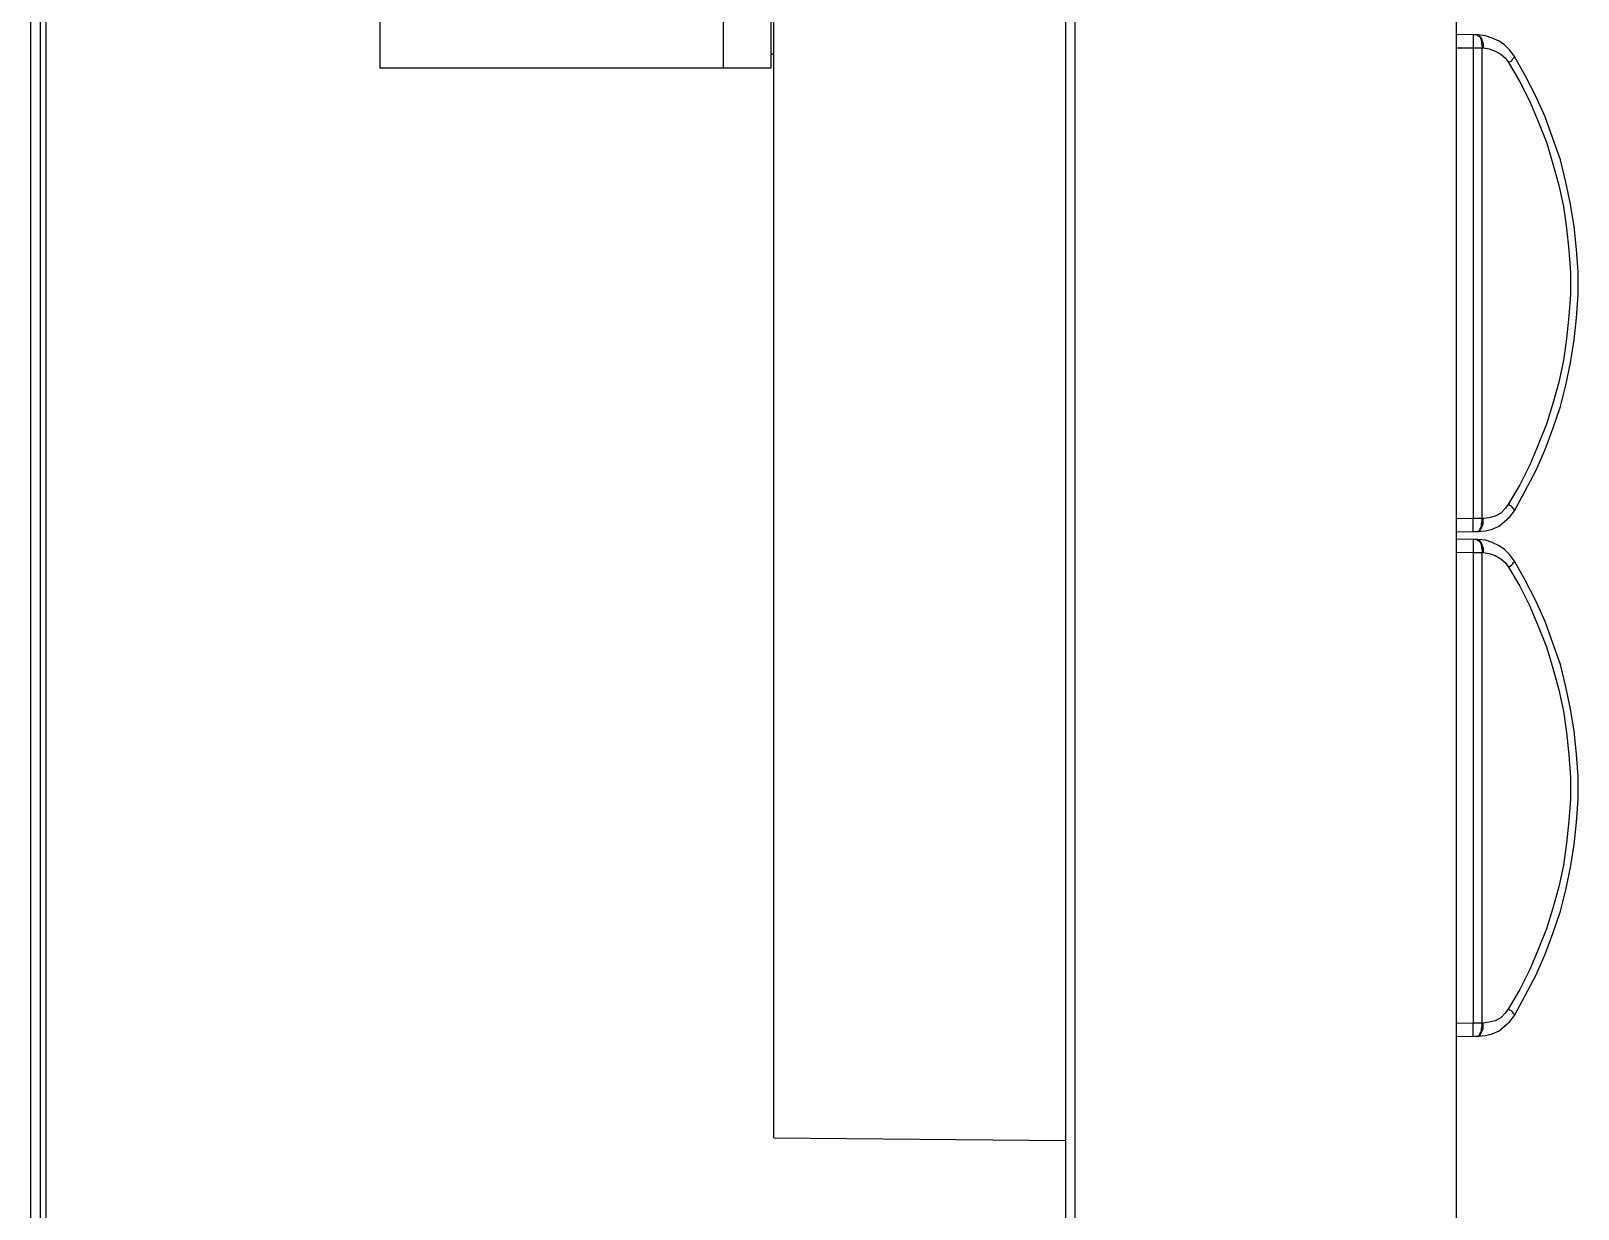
# Model space of a CAD drawing. Header units: centimetres. Extents: x -8.4 to 3.7, y -7.8 to 8.
# Drawn here: x 0.127 to 3.689, y -2 to 0.712 of the extents above; entities that cross this region are included whole.
import ezdxf

# ---------------------------------------------------------------- set-up
doc = ezdxf.new("R2010")
doc.units = ezdxf.units.CM
doc.header["$MEASUREMENT"] = 0
doc.layers.add('Layer 1', color=7, linetype='Continuous')

msp = doc.modelspace()

# ---------------------------------------------------------------- linework, layer by layer
at = {"layer": 'Layer 1', "lineweight": 25}
for points in [[(0.127, -3.937), (0.127, -3.937), (0.127, 7.70113), (0.127, 7.70113)], [(0.14816, 7.70113), (0.14816, 7.70113), (0.14816, -3.937), (0.14816, -3.937)], [(0.16227, -3.937), (0.16227, -3.937), (0.16227, 7.70113), (0.16227, 7.70113)], [(2.50929, -3.937), (2.50929, -3.937), (2.50929, 7.70466), (2.50929, 7.70466)], [(2.53045, 7.70466), (2.53045, 7.70466), (2.53045, -3.937), (2.53045, -3.937)], [(3.40887, -3.937), (3.40887, -3.937), (3.40887, 7.70466), (3.40887, 7.70466)], [(1.83724, -1.83621), (1.83724, -1.83621), (1.83724, 5.59682), (1.83724, 5.59682)], [(0.93061, 2.38301), (0.93061, 2.38301), (0.93061, 0.62618), (0.93061, 0.62618)], [(1.72083, 2.38301), (1.72083, 2.38301), (1.72083, 0.62618), (1.72083, 0.62618)], [(1.83019, 0.95074), (1.83019, 0.95074), (1.83019, 0.62618), (1.83019, 0.62618)], [(3.44723, 0.7023), (3.44723, 0.7023), (3.40891, 0.70301), (3.40891, 0.70301)], [(3.45782, 0.7023), (3.45782, 0.7023), (3.45605, 0.7023), (3.45605, 0.7023)], [(1.83724, 0.65793), (1.83724, 0.65793), (1.83019, 0.65793), (1.83019, 0.65793)], [(3.40891, 0.67302), (3.40891, 0.67302), (3.44723, 0.67231), (3.44723, 0.67231)], [(3.44723, 0.67231), (3.44723, 0.67231), (3.44723, -0.41072), (3.44723, -0.41072)], [(3.4684, -0.41072), (3.4684, -0.41072), (3.4684, 0.67231), (3.4684, 0.67231)], [(3.4684, 0.67231), (3.4684, 0.67231), (3.47016, 0.67231), (3.47016, 0.67231)], [(1.72083, 0.62618), (1.72083, 0.62618), (0.93061, 0.62618), (0.93061, 0.62618)], [(1.83019, 0.62618), (1.83019, 0.62618), (1.72083, 0.62618), (1.72083, 0.62618)], [(3.68536, 0.19959), (3.68536, 0.19959), (3.68536, 0.19959), (3.68536, 0.19959)], [(3.68536, 0.06024), (3.68536, 0.06024), (3.68536, 0.06024), (3.68536, 0.06024)], [(3.44723, -0.41072), (3.44723, -0.41072), (3.40891, -0.41143), (3.40891, -0.41143)], [(3.47016, -0.41072), (3.47016, -0.41072), (3.4684, -0.41072), (3.4684, -0.41072)], [(3.40891, -0.44141), (3.40891, -0.44141), (3.44723, -0.4407), (3.44723, -0.4407)], [(3.44723, -0.4592), (3.44723, -0.4592), (3.40891, -0.45849), (3.40891, -0.45849)], [(3.45605, -0.4407), (3.45605, -0.4407), (3.45782, -0.4407), (3.45782, -0.4407)], [(3.45782, -0.4592), (3.45782, -0.4592), (3.45605, -0.4592), (3.45605, -0.4592)], [(3.40891, -0.48848), (3.40891, -0.48848), (3.44723, -0.48919), (3.44723, -0.48919)], [(3.44723, -0.48919), (3.44723, -0.48919), (3.44723, -1.57222), (3.44723, -1.57222)], [(3.4684, -1.57222), (3.4684, -1.57222), (3.4684, -0.48919), (3.4684, -0.48919)], [(3.4684, -0.48919), (3.4684, -0.48919), (3.47016, -0.48919), (3.47016, -0.48919)], [(3.68536, -0.96191), (3.68536, -0.96191), (3.68536, -0.96191), (3.68536, -0.96191)], [(3.68536, -1.10126), (3.68536, -1.10126), (3.68536, -1.10126), (3.68536, -1.10126)], [(3.44723, -1.57222), (3.44723, -1.57222), (3.40891, -1.57293), (3.40891, -1.57293)], [(3.40891, -1.60291), (3.40891, -1.60291), (3.44723, -1.6022), (3.44723, -1.6022)], [(3.45605, -1.6022), (3.45605, -1.6022), (3.45782, -1.6022), (3.45782, -1.6022)], [(3.47016, -1.57222), (3.47016, -1.57222), (3.4684, -1.57222), (3.4684, -1.57222)], [(1.83724, -1.83621), (1.83724, -1.83621), (2.50929, -1.84261), (2.50929, -1.84261)]]:
    msp.add_open_spline(points, degree=3, dxfattribs=at)
for points, knots in [([(3.44723, 0.7023), (3.44723, 0.7023), (3.44723, 0.7023), (3.44723, 0.7023), (3.44723, 0.7023), (3.44723, 0.7023), (3.44723, 0.70053), (3.44723, 0.70053), (3.44723, 0.70053), (3.44723, 0.70053), (3.44723, 0.697), (3.44723, 0.697), (3.44723, 0.697), (3.44723, 0.697), (3.44723, 0.69348), (3.44723, 0.69348), (3.44723, 0.69348), (3.44723, 0.69348), (3.44723, 0.68818), (3.44723, 0.68818), (3.44723, 0.68818), (3.44723, 0.68818), (3.44723, 0.68289), (3.44723, 0.68289), (3.44723, 0.68289), (3.44723, 0.68289), (3.44723, 0.6776), (3.44723, 0.6776), (3.44723, 0.6776), (3.44723, 0.6776), (3.44723, 0.67231), (3.44723, 0.67231)], [0, 0, 0, 0, 0.1111111, 0.1111111, 0.1111111, 0.1111111, 0.2222222, 0.2222222, 0.2222222, 0.2222222, 0.3333333, 0.3333333, 0.3333333, 0.3333333, 0.4444444, 0.4444444, 0.4444444, 0.4444444, 0.5555556, 0.5555556, 0.5555556, 0.5555556, 0.6666667, 0.6666667, 0.6666667, 0.6666667, 0.7777778, 0.7777778, 0.7777778, 0.7777778, 1, 1, 1, 1]), ([(3.45605, 0.7023), (3.45605, 0.7023), (3.45252, 0.7023), (3.45252, 0.7023), (3.45252, 0.7023), (3.45252, 0.7023), (3.45076, 0.7023), (3.45076, 0.7023), (3.45076, 0.7023), (3.45076, 0.7023), (3.44723, 0.7023), (3.44723, 0.7023)], [0, 0, 0, 0, 0.25, 0.25, 0.25, 0.25, 0.5, 0.5, 0.5, 0.5, 1, 1, 1, 1]), ([(3.45605, 0.7023), (3.45605, 0.7023), (3.45782, 0.70053), (3.45782, 0.70053), (3.45782, 0.70053), (3.45782, 0.70053), (3.46134, 0.69877), (3.46134, 0.69877), (3.46134, 0.69877), (3.46134, 0.69877), (3.46311, 0.697), (3.46311, 0.697), (3.46311, 0.697), (3.46311, 0.697), (3.46487, 0.69348), (3.46487, 0.69348), (3.46487, 0.69348), (3.46487, 0.69348), (3.46664, 0.68818), (3.46664, 0.68818), (3.46664, 0.68818), (3.46664, 0.68818), (3.46664, 0.68289), (3.46664, 0.68289), (3.46664, 0.68289), (3.46664, 0.68289), (3.4684, 0.6776), (3.4684, 0.6776), (3.4684, 0.6776), (3.4684, 0.6776), (3.4684, 0.67231), (3.4684, 0.67231)], [0, 0, 0, 0, 0.1111111, 0.1111111, 0.1111111, 0.1111111, 0.2222222, 0.2222222, 0.2222222, 0.2222222, 0.3333333, 0.3333333, 0.3333333, 0.3333333, 0.4444444, 0.4444444, 0.4444444, 0.4444444, 0.5555556, 0.5555556, 0.5555556, 0.5555556, 0.6666667, 0.6666667, 0.6666667, 0.6666667, 0.7777778, 0.7777778, 0.7777778, 0.7777778, 1, 1, 1, 1]), ([(3.45782, 0.7023), (3.45782, 0.7023), (3.46134, 0.70053), (3.46134, 0.70053), (3.46134, 0.70053), (3.46134, 0.70053), (3.46311, 0.69877), (3.46311, 0.69877), (3.46311, 0.69877), (3.46311, 0.69877), (3.46487, 0.697), (3.46487, 0.697), (3.46487, 0.697), (3.46487, 0.697), (3.46664, 0.69348), (3.46664, 0.69348), (3.46664, 0.69348), (3.46664, 0.69348), (3.4684, 0.68818), (3.4684, 0.68818), (3.4684, 0.68818), (3.4684, 0.68818), (3.47016, 0.68289), (3.47016, 0.68289), (3.47016, 0.68289), (3.47016, 0.68289), (3.47016, 0.6776), (3.47016, 0.6776), (3.47016, 0.6776), (3.47016, 0.6776), (3.47016, 0.67231), (3.47016, 0.67231)], [0, 0, 0, 0, 0.1111111, 0.1111111, 0.1111111, 0.1111111, 0.2222222, 0.2222222, 0.2222222, 0.2222222, 0.3333333, 0.3333333, 0.3333333, 0.3333333, 0.4444444, 0.4444444, 0.4444444, 0.4444444, 0.5555556, 0.5555556, 0.5555556, 0.5555556, 0.6666667, 0.6666667, 0.6666667, 0.6666667, 0.7777778, 0.7777778, 0.7777778, 0.7777778, 1, 1, 1, 1]), ([(3.54248, 0.65291), (3.54248, 0.65291), (3.5319, 0.66702), (3.5319, 0.66702), (3.5319, 0.66702), (3.5319, 0.66702), (3.51955, 0.67936), (3.51955, 0.67936), (3.51955, 0.67936), (3.51955, 0.67936), (3.5072, 0.68818), (3.5072, 0.68818), (3.5072, 0.68818), (3.5072, 0.68818), (3.49133, 0.69524), (3.49133, 0.69524), (3.49133, 0.69524), (3.49133, 0.69524), (3.47545, 0.70053), (3.47545, 0.70053), (3.47545, 0.70053), (3.47545, 0.70053), (3.45782, 0.7023), (3.45782, 0.7023)], [0, 0, 0, 0, 0.1428571, 0.1428571, 0.1428571, 0.1428571, 0.2857143, 0.2857143, 0.2857143, 0.2857143, 0.4285714, 0.4285714, 0.4285714, 0.4285714, 0.5714286, 0.5714286, 0.5714286, 0.5714286, 0.7142857, 0.7142857, 0.7142857, 0.7142857, 1, 1, 1, 1]), ([(3.44723, 0.67231), (3.44723, 0.67231), (3.45429, 0.67231), (3.45429, 0.67231), (3.45429, 0.67231), (3.45429, 0.67231), (3.46134, 0.67231), (3.46134, 0.67231), (3.46134, 0.67231), (3.46134, 0.67231), (3.4684, 0.67231), (3.4684, 0.67231)], [0, 0, 0, 0, 0.25, 0.25, 0.25, 0.25, 0.5, 0.5, 0.5, 0.5, 1, 1, 1, 1]), ([(3.47016, 0.67231), (3.47016, 0.67231), (3.48427, 0.67055), (3.48427, 0.67055), (3.48427, 0.67055), (3.48427, 0.67055), (3.49839, 0.66525), (3.49839, 0.66525), (3.49839, 0.66525), (3.49839, 0.66525), (3.51073, 0.6582), (3.51073, 0.6582), (3.51073, 0.6582), (3.51073, 0.6582), (3.52132, 0.64938), (3.52132, 0.64938), (3.52132, 0.64938), (3.52132, 0.64938), (3.52837, 0.6388), (3.52837, 0.6388)], [0, 0, 0, 0, 0.1666667, 0.1666667, 0.1666667, 0.1666667, 0.3333333, 0.3333333, 0.3333333, 0.3333333, 0.5, 0.5, 0.5, 0.5, 0.6666667, 0.6666667, 0.6666667, 0.6666667, 1, 1, 1, 1]), ([(3.54248, 0.65291), (3.54248, 0.65291), (3.54248, 0.65291), (3.54248, 0.65291), (3.54248, 0.65291), (3.54248, 0.65291), (3.54248, 0.65114), (3.54248, 0.65114), (3.54248, 0.65114), (3.54248, 0.65114), (3.54072, 0.64938), (3.54072, 0.64938), (3.54072, 0.64938), (3.54072, 0.64938), (3.53895, 0.64761), (3.53895, 0.64761), (3.53895, 0.64761), (3.53895, 0.64761), (3.53719, 0.64585), (3.53719, 0.64585), (3.53719, 0.64585), (3.53719, 0.64585), (3.53543, 0.64232), (3.53543, 0.64232), (3.53543, 0.64232), (3.53543, 0.64232), (3.5319, 0.64056), (3.5319, 0.64056), (3.5319, 0.64056), (3.5319, 0.64056), (3.52837, 0.6388), (3.52837, 0.6388)], [0, 0, 0, 0, 0.1111111, 0.1111111, 0.1111111, 0.1111111, 0.2222222, 0.2222222, 0.2222222, 0.2222222, 0.3333333, 0.3333333, 0.3333333, 0.3333333, 0.4444444, 0.4444444, 0.4444444, 0.4444444, 0.5555556, 0.5555556, 0.5555556, 0.5555556, 0.6666667, 0.6666667, 0.6666667, 0.6666667, 0.7777778, 0.7777778, 0.7777778, 0.7777778, 1, 1, 1, 1]), ([(3.54248, -0.39308), (3.54248, -0.39308), (3.56718, -0.34722), (3.56718, -0.34722), (3.56718, -0.34722), (3.56718, -0.34722), (3.59187, -0.30136), (3.59187, -0.30136), (3.59187, -0.30136), (3.59187, -0.30136), (3.61304, -0.25197), (3.61304, -0.25197), (3.61304, -0.25197), (3.61304, -0.25197), (3.63068, -0.20434), (3.63068, -0.20434), (3.63068, -0.20434), (3.63068, -0.20434), (3.64832, -0.15319), (3.64832, -0.15319), (3.64832, -0.15319), (3.64832, -0.15319), (3.66066, -0.1038), (3.66066, -0.1038), (3.66066, -0.1038), (3.66066, -0.1038), (3.67125, -0.05265), (3.67125, -0.05265), (3.67125, -0.05265), (3.67125, -0.05265), (3.68007, 0.00027), (3.68007, 0.00027), (3.68007, 0.00027), (3.68007, 0.00027), (3.68536, 0.05142), (3.68536, 0.05142), (3.68536, 0.05142), (3.68536, 0.05142), (3.68889, 0.10434), (3.68889, 0.10434), (3.68889, 0.10434), (3.68889, 0.10434), (3.68889, 0.15725), (3.68889, 0.15725), (3.68889, 0.15725), (3.68889, 0.15725), (3.68536, 0.20841), (3.68536, 0.20841), (3.68536, 0.20841), (3.68536, 0.20841), (3.68007, 0.26132), (3.68007, 0.26132), (3.68007, 0.26132), (3.68007, 0.26132), (3.67125, 0.31248), (3.67125, 0.31248), (3.67125, 0.31248), (3.67125, 0.31248), (3.66066, 0.36363), (3.66066, 0.36363), (3.66066, 0.36363), (3.66066, 0.36363), (3.64832, 0.41478), (3.64832, 0.41478), (3.64832, 0.41478), (3.64832, 0.41478), (3.63068, 0.46417), (3.63068, 0.46417), (3.63068, 0.46417), (3.63068, 0.46417), (3.61304, 0.51356), (3.61304, 0.51356), (3.61304, 0.51356), (3.61304, 0.51356), (3.59187, 0.56118), (3.59187, 0.56118), (3.59187, 0.56118), (3.59187, 0.56118), (3.56718, 0.60881), (3.56718, 0.60881), (3.56718, 0.60881), (3.56718, 0.60881), (3.54248, 0.65291), (3.54248, 0.65291)], [0, 0, 0, 0, 0.0454545, 0.0454545, 0.0454545, 0.0454545, 0.0909091, 0.0909091, 0.0909091, 0.0909091, 0.1363636, 0.1363636, 0.1363636, 0.1363636, 0.1818182, 0.1818182, 0.1818182, 0.1818182, 0.2272727, 0.2272727, 0.2272727, 0.2272727, 0.2727273, 0.2727273, 0.2727273, 0.2727273, 0.3181818, 0.3181818, 0.3181818, 0.3181818, 0.3636364, 0.3636364, 0.3636364, 0.3636364, 0.4090909, 0.4090909, 0.4090909, 0.4090909, 0.4545455, 0.4545455, 0.4545455, 0.4545455, 0.5, 0.5, 0.5, 0.5, 0.5454545, 0.5454545, 0.5454545, 0.5454545, 0.5909091, 0.5909091, 0.5909091, 0.5909091, 0.6363636, 0.6363636, 0.6363636, 0.6363636, 0.6818182, 0.6818182, 0.6818182, 0.6818182, 0.7272727, 0.7272727, 0.7272727, 0.7272727, 0.7727273, 0.7727273, 0.7727273, 0.7727273, 0.8181818, 0.8181818, 0.8181818, 0.8181818, 0.8636364, 0.8636364, 0.8636364, 0.8636364, 0.9090909, 0.9090909, 0.9090909, 0.9090909, 1, 1, 1, 1]), ([(3.52837, 0.6388), (3.52837, 0.6388), (3.55483, 0.5947), (3.55483, 0.5947), (3.55483, 0.5947), (3.55483, 0.5947), (3.57776, 0.54884), (3.57776, 0.54884), (3.57776, 0.54884), (3.57776, 0.54884), (3.59716, 0.50298), (3.59716, 0.50298), (3.59716, 0.50298), (3.59716, 0.50298), (3.61657, 0.45535), (3.61657, 0.45535), (3.61657, 0.45535), (3.61657, 0.45535), (3.63068, 0.40596), (3.63068, 0.40596), (3.63068, 0.40596), (3.63068, 0.40596), (3.64479, 0.35657), (3.64479, 0.35657), (3.64479, 0.35657), (3.64479, 0.35657), (3.65537, 0.30718), (3.65537, 0.30718), (3.65537, 0.30718), (3.65537, 0.30718), (3.66243, 0.2578), (3.66243, 0.2578), (3.66243, 0.2578), (3.66243, 0.2578), (3.66772, 0.20664), (3.66772, 0.20664), (3.66772, 0.20664), (3.66772, 0.20664), (3.67125, 0.15549), (3.67125, 0.15549), (3.67125, 0.15549), (3.67125, 0.15549), (3.67125, 0.10434), (3.67125, 0.10434), (3.67125, 0.10434), (3.67125, 0.10434), (3.66772, 0.05495), (3.66772, 0.05495), (3.66772, 0.05495), (3.66772, 0.05495), (3.66243, 0.0038), (3.66243, 0.0038), (3.66243, 0.0038), (3.66243, 0.0038), (3.65537, -0.04736), (3.65537, -0.04736), (3.65537, -0.04736), (3.65537, -0.04736), (3.64479, -0.09675), (3.64479, -0.09675), (3.64479, -0.09675), (3.64479, -0.09675), (3.63068, -0.14614), (3.63068, -0.14614), (3.63068, -0.14614), (3.63068, -0.14614), (3.61657, -0.19376), (3.61657, -0.19376), (3.61657, -0.19376), (3.61657, -0.19376), (3.59716, -0.24139), (3.59716, -0.24139), (3.59716, -0.24139), (3.59716, -0.24139), (3.57776, -0.28725), (3.57776, -0.28725), (3.57776, -0.28725), (3.57776, -0.28725), (3.55483, -0.33311), (3.55483, -0.33311), (3.55483, -0.33311), (3.55483, -0.33311), (3.52837, -0.3772), (3.52837, -0.3772)], [0, 0, 0, 0, 0.0454545, 0.0454545, 0.0454545, 0.0454545, 0.0909091, 0.0909091, 0.0909091, 0.0909091, 0.1363636, 0.1363636, 0.1363636, 0.1363636, 0.1818182, 0.1818182, 0.1818182, 0.1818182, 0.2272727, 0.2272727, 0.2272727, 0.2272727, 0.2727273, 0.2727273, 0.2727273, 0.2727273, 0.3181818, 0.3181818, 0.3181818, 0.3181818, 0.3636364, 0.3636364, 0.3636364, 0.3636364, 0.4090909, 0.4090909, 0.4090909, 0.4090909, 0.4545455, 0.4545455, 0.4545455, 0.4545455, 0.5, 0.5, 0.5, 0.5, 0.5454545, 0.5454545, 0.5454545, 0.5454545, 0.5909091, 0.5909091, 0.5909091, 0.5909091, 0.6363636, 0.6363636, 0.6363636, 0.6363636, 0.6818182, 0.6818182, 0.6818182, 0.6818182, 0.7272727, 0.7272727, 0.7272727, 0.7272727, 0.7727273, 0.7727273, 0.7727273, 0.7727273, 0.8181818, 0.8181818, 0.8181818, 0.8181818, 0.8636364, 0.8636364, 0.8636364, 0.8636364, 0.9090909, 0.9090909, 0.9090909, 0.9090909, 1, 1, 1, 1]), ([(3.52837, -0.3772), (3.52837, -0.3772), (3.52132, -0.38779), (3.52132, -0.38779), (3.52132, -0.38779), (3.52132, -0.38779), (3.51073, -0.39837), (3.51073, -0.39837), (3.51073, -0.39837), (3.51073, -0.39837), (3.49839, -0.40543), (3.49839, -0.40543), (3.49839, -0.40543), (3.49839, -0.40543), (3.48427, -0.40895), (3.48427, -0.40895), (3.48427, -0.40895), (3.48427, -0.40895), (3.47016, -0.41072), (3.47016, -0.41072)], [0, 0, 0, 0, 0.1666667, 0.1666667, 0.1666667, 0.1666667, 0.3333333, 0.3333333, 0.3333333, 0.3333333, 0.5, 0.5, 0.5, 0.5, 0.6666667, 0.6666667, 0.6666667, 0.6666667, 1, 1, 1, 1]), ([(3.54248, -0.39308), (3.54248, -0.39308), (3.54248, -0.39132), (3.54248, -0.39132), (3.54248, -0.39132), (3.54248, -0.39132), (3.54072, -0.38955), (3.54072, -0.38955), (3.54072, -0.38955), (3.54072, -0.38955), (3.53895, -0.38602), (3.53895, -0.38602), (3.53895, -0.38602), (3.53895, -0.38602), (3.53719, -0.38426), (3.53719, -0.38426), (3.53719, -0.38426), (3.53719, -0.38426), (3.53543, -0.3825), (3.53543, -0.3825), (3.53543, -0.3825), (3.53543, -0.3825), (3.5319, -0.38073), (3.5319, -0.38073), (3.5319, -0.38073), (3.5319, -0.38073), (3.52837, -0.3772), (3.52837, -0.3772)], [0, 0, 0, 0, 0.125, 0.125, 0.125, 0.125, 0.25, 0.25, 0.25, 0.25, 0.375, 0.375, 0.375, 0.375, 0.5, 0.5, 0.5, 0.5, 0.625, 0.625, 0.625, 0.625, 0.75, 0.75, 0.75, 0.75, 1, 1, 1, 1]), ([(3.44723, -0.4407), (3.44723, -0.4407), (3.44723, -0.4407), (3.44723, -0.4407), (3.44723, -0.4407), (3.44723, -0.4407), (3.44723, -0.43894), (3.44723, -0.43894), (3.44723, -0.43894), (3.44723, -0.43894), (3.44723, -0.43541), (3.44723, -0.43541), (3.44723, -0.43541), (3.44723, -0.43541), (3.44723, -0.43189), (3.44723, -0.43189), (3.44723, -0.43189), (3.44723, -0.43189), (3.44723, -0.42836), (3.44723, -0.42836), (3.44723, -0.42836), (3.44723, -0.42836), (3.44723, -0.42307), (3.44723, -0.42307), (3.44723, -0.42307), (3.44723, -0.42307), (3.44723, -0.41777), (3.44723, -0.41777), (3.44723, -0.41777), (3.44723, -0.41777), (3.44723, -0.41072), (3.44723, -0.41072)], [0, 0, 0, 0, 0.1111111, 0.1111111, 0.1111111, 0.1111111, 0.2222222, 0.2222222, 0.2222222, 0.2222222, 0.3333333, 0.3333333, 0.3333333, 0.3333333, 0.4444444, 0.4444444, 0.4444444, 0.4444444, 0.5555556, 0.5555556, 0.5555556, 0.5555556, 0.6666667, 0.6666667, 0.6666667, 0.6666667, 0.7777778, 0.7777778, 0.7777778, 0.7777778, 1, 1, 1, 1]), ([(3.4684, -0.41072), (3.4684, -0.41072), (3.46134, -0.41072), (3.46134, -0.41072), (3.46134, -0.41072), (3.46134, -0.41072), (3.45429, -0.41072), (3.45429, -0.41072), (3.45429, -0.41072), (3.45429, -0.41072), (3.44723, -0.41072), (3.44723, -0.41072)], [0, 0, 0, 0, 0.25, 0.25, 0.25, 0.25, 0.5, 0.5, 0.5, 0.5, 1, 1, 1, 1]), ([(3.45605, -0.4407), (3.45605, -0.4407), (3.45782, -0.4407), (3.45782, -0.4407), (3.45782, -0.4407), (3.45782, -0.4407), (3.46134, -0.43894), (3.46134, -0.43894), (3.46134, -0.43894), (3.46134, -0.43894), (3.46311, -0.43541), (3.46311, -0.43541), (3.46311, -0.43541), (3.46311, -0.43541), (3.46487, -0.43189), (3.46487, -0.43189), (3.46487, -0.43189), (3.46487, -0.43189), (3.46664, -0.42836), (3.46664, -0.42836), (3.46664, -0.42836), (3.46664, -0.42836), (3.46664, -0.42307), (3.46664, -0.42307), (3.46664, -0.42307), (3.46664, -0.42307), (3.4684, -0.41777), (3.4684, -0.41777), (3.4684, -0.41777), (3.4684, -0.41777), (3.4684, -0.41072), (3.4684, -0.41072)], [0, 0, 0, 0, 0.1111111, 0.1111111, 0.1111111, 0.1111111, 0.2222222, 0.2222222, 0.2222222, 0.2222222, 0.3333333, 0.3333333, 0.3333333, 0.3333333, 0.4444444, 0.4444444, 0.4444444, 0.4444444, 0.5555556, 0.5555556, 0.5555556, 0.5555556, 0.6666667, 0.6666667, 0.6666667, 0.6666667, 0.7777778, 0.7777778, 0.7777778, 0.7777778, 1, 1, 1, 1]), ([(3.45782, -0.4407), (3.45782, -0.4407), (3.47545, -0.43894), (3.47545, -0.43894), (3.47545, -0.43894), (3.47545, -0.43894), (3.49133, -0.43541), (3.49133, -0.43541), (3.49133, -0.43541), (3.49133, -0.43541), (3.5072, -0.42836), (3.5072, -0.42836), (3.5072, -0.42836), (3.5072, -0.42836), (3.51955, -0.41777), (3.51955, -0.41777), (3.51955, -0.41777), (3.51955, -0.41777), (3.5319, -0.40719), (3.5319, -0.40719), (3.5319, -0.40719), (3.5319, -0.40719), (3.54248, -0.39308), (3.54248, -0.39308)], [0, 0, 0, 0, 0.1428571, 0.1428571, 0.1428571, 0.1428571, 0.2857143, 0.2857143, 0.2857143, 0.2857143, 0.4285714, 0.4285714, 0.4285714, 0.4285714, 0.5714286, 0.5714286, 0.5714286, 0.5714286, 0.7142857, 0.7142857, 0.7142857, 0.7142857, 1, 1, 1, 1]), ([(3.45782, -0.4407), (3.45782, -0.4407), (3.46134, -0.4407), (3.46134, -0.4407), (3.46134, -0.4407), (3.46134, -0.4407), (3.46311, -0.43894), (3.46311, -0.43894), (3.46311, -0.43894), (3.46311, -0.43894), (3.46487, -0.43541), (3.46487, -0.43541), (3.46487, -0.43541), (3.46487, -0.43541), (3.46664, -0.43189), (3.46664, -0.43189), (3.46664, -0.43189), (3.46664, -0.43189), (3.4684, -0.42836), (3.4684, -0.42836), (3.4684, -0.42836), (3.4684, -0.42836), (3.47016, -0.42307), (3.47016, -0.42307), (3.47016, -0.42307), (3.47016, -0.42307), (3.47016, -0.41777), (3.47016, -0.41777), (3.47016, -0.41777), (3.47016, -0.41777), (3.47016, -0.41072), (3.47016, -0.41072)], [0, 0, 0, 0, 0.1111111, 0.1111111, 0.1111111, 0.1111111, 0.2222222, 0.2222222, 0.2222222, 0.2222222, 0.3333333, 0.3333333, 0.3333333, 0.3333333, 0.4444444, 0.4444444, 0.4444444, 0.4444444, 0.5555556, 0.5555556, 0.5555556, 0.5555556, 0.6666667, 0.6666667, 0.6666667, 0.6666667, 0.7777778, 0.7777778, 0.7777778, 0.7777778, 1, 1, 1, 1]), ([(3.44723, -0.4407), (3.44723, -0.4407), (3.45076, -0.4407), (3.45076, -0.4407), (3.45076, -0.4407), (3.45076, -0.4407), (3.45252, -0.4407), (3.45252, -0.4407), (3.45252, -0.4407), (3.45252, -0.4407), (3.45605, -0.4407), (3.45605, -0.4407)], [0, 0, 0, 0, 0.25, 0.25, 0.25, 0.25, 0.5, 0.5, 0.5, 0.5, 1, 1, 1, 1]), ([(3.44723, -0.4592), (3.44723, -0.4592), (3.44723, -0.4592), (3.44723, -0.4592), (3.44723, -0.4592), (3.44723, -0.4592), (3.44723, -0.46097), (3.44723, -0.46097), (3.44723, -0.46097), (3.44723, -0.46097), (3.44723, -0.4645), (3.44723, -0.4645), (3.44723, -0.4645), (3.44723, -0.4645), (3.44723, -0.46802), (3.44723, -0.46802), (3.44723, -0.46802), (3.44723, -0.46802), (3.44723, -0.47332), (3.44723, -0.47332), (3.44723, -0.47332), (3.44723, -0.47332), (3.44723, -0.47861), (3.44723, -0.47861), (3.44723, -0.47861), (3.44723, -0.47861), (3.44723, -0.4839), (3.44723, -0.4839), (3.44723, -0.4839), (3.44723, -0.4839), (3.44723, -0.48919), (3.44723, -0.48919)], [0, 0, 0, 0, 0.1111111, 0.1111111, 0.1111111, 0.1111111, 0.2222222, 0.2222222, 0.2222222, 0.2222222, 0.3333333, 0.3333333, 0.3333333, 0.3333333, 0.4444444, 0.4444444, 0.4444444, 0.4444444, 0.5555556, 0.5555556, 0.5555556, 0.5555556, 0.6666667, 0.6666667, 0.6666667, 0.6666667, 0.7777778, 0.7777778, 0.7777778, 0.7777778, 1, 1, 1, 1]), ([(3.45605, -0.4592), (3.45605, -0.4592), (3.45252, -0.4592), (3.45252, -0.4592), (3.45252, -0.4592), (3.45252, -0.4592), (3.45076, -0.4592), (3.45076, -0.4592), (3.45076, -0.4592), (3.45076, -0.4592), (3.44723, -0.4592), (3.44723, -0.4592)], [0, 0, 0, 0, 0.25, 0.25, 0.25, 0.25, 0.5, 0.5, 0.5, 0.5, 1, 1, 1, 1]), ([(3.45605, -0.4592), (3.45605, -0.4592), (3.45782, -0.46097), (3.45782, -0.46097), (3.45782, -0.46097), (3.45782, -0.46097), (3.46134, -0.46273), (3.46134, -0.46273), (3.46134, -0.46273), (3.46134, -0.46273), (3.46311, -0.4645), (3.46311, -0.4645), (3.46311, -0.4645), (3.46311, -0.4645), (3.46487, -0.46802), (3.46487, -0.46802), (3.46487, -0.46802), (3.46487, -0.46802), (3.46664, -0.47332), (3.46664, -0.47332), (3.46664, -0.47332), (3.46664, -0.47332), (3.46664, -0.47861), (3.46664, -0.47861), (3.46664, -0.47861), (3.46664, -0.47861), (3.4684, -0.4839), (3.4684, -0.4839), (3.4684, -0.4839), (3.4684, -0.4839), (3.4684, -0.48919), (3.4684, -0.48919)], [0, 0, 0, 0, 0.1111111, 0.1111111, 0.1111111, 0.1111111, 0.2222222, 0.2222222, 0.2222222, 0.2222222, 0.3333333, 0.3333333, 0.3333333, 0.3333333, 0.4444444, 0.4444444, 0.4444444, 0.4444444, 0.5555556, 0.5555556, 0.5555556, 0.5555556, 0.6666667, 0.6666667, 0.6666667, 0.6666667, 0.7777778, 0.7777778, 0.7777778, 0.7777778, 1, 1, 1, 1]), ([(3.45782, -0.4592), (3.45782, -0.4592), (3.46134, -0.46097), (3.46134, -0.46097), (3.46134, -0.46097), (3.46134, -0.46097), (3.46311, -0.46273), (3.46311, -0.46273), (3.46311, -0.46273), (3.46311, -0.46273), (3.46487, -0.4645), (3.46487, -0.4645), (3.46487, -0.4645), (3.46487, -0.4645), (3.46664, -0.46802), (3.46664, -0.46802), (3.46664, -0.46802), (3.46664, -0.46802), (3.4684, -0.47332), (3.4684, -0.47332), (3.4684, -0.47332), (3.4684, -0.47332), (3.47016, -0.47861), (3.47016, -0.47861), (3.47016, -0.47861), (3.47016, -0.47861), (3.47016, -0.4839), (3.47016, -0.4839), (3.47016, -0.4839), (3.47016, -0.4839), (3.47016, -0.48919), (3.47016, -0.48919)], [0, 0, 0, 0, 0.1111111, 0.1111111, 0.1111111, 0.1111111, 0.2222222, 0.2222222, 0.2222222, 0.2222222, 0.3333333, 0.3333333, 0.3333333, 0.3333333, 0.4444444, 0.4444444, 0.4444444, 0.4444444, 0.5555556, 0.5555556, 0.5555556, 0.5555556, 0.6666667, 0.6666667, 0.6666667, 0.6666667, 0.7777778, 0.7777778, 0.7777778, 0.7777778, 1, 1, 1, 1]), ([(3.54248, -0.50859), (3.54248, -0.50859), (3.5319, -0.49448), (3.5319, -0.49448), (3.5319, -0.49448), (3.5319, -0.49448), (3.51955, -0.48214), (3.51955, -0.48214), (3.51955, -0.48214), (3.51955, -0.48214), (3.5072, -0.47332), (3.5072, -0.47332), (3.5072, -0.47332), (3.5072, -0.47332), (3.49133, -0.46626), (3.49133, -0.46626), (3.49133, -0.46626), (3.49133, -0.46626), (3.47545, -0.46097), (3.47545, -0.46097), (3.47545, -0.46097), (3.47545, -0.46097), (3.45782, -0.4592), (3.45782, -0.4592)], [0, 0, 0, 0, 0.1428571, 0.1428571, 0.1428571, 0.1428571, 0.2857143, 0.2857143, 0.2857143, 0.2857143, 0.4285714, 0.4285714, 0.4285714, 0.4285714, 0.5714286, 0.5714286, 0.5714286, 0.5714286, 0.7142857, 0.7142857, 0.7142857, 0.7142857, 1, 1, 1, 1]), ([(3.44723, -0.48919), (3.44723, -0.48919), (3.45429, -0.48919), (3.45429, -0.48919), (3.45429, -0.48919), (3.45429, -0.48919), (3.46134, -0.48919), (3.46134, -0.48919), (3.46134, -0.48919), (3.46134, -0.48919), (3.4684, -0.48919), (3.4684, -0.48919)], [0, 0, 0, 0, 0.25, 0.25, 0.25, 0.25, 0.5, 0.5, 0.5, 0.5, 1, 1, 1, 1]), ([(3.47016, -0.48919), (3.47016, -0.48919), (3.48427, -0.49095), (3.48427, -0.49095), (3.48427, -0.49095), (3.48427, -0.49095), (3.49839, -0.49625), (3.49839, -0.49625), (3.49839, -0.49625), (3.49839, -0.49625), (3.51073, -0.5033), (3.51073, -0.5033), (3.51073, -0.5033), (3.51073, -0.5033), (3.52132, -0.51212), (3.52132, -0.51212), (3.52132, -0.51212), (3.52132, -0.51212), (3.52837, -0.5227), (3.52837, -0.5227)], [0, 0, 0, 0, 0.1666667, 0.1666667, 0.1666667, 0.1666667, 0.3333333, 0.3333333, 0.3333333, 0.3333333, 0.5, 0.5, 0.5, 0.5, 0.6666667, 0.6666667, 0.6666667, 0.6666667, 1, 1, 1, 1]), ([(3.54248, -0.50859), (3.54248, -0.50859), (3.54248, -0.50859), (3.54248, -0.50859), (3.54248, -0.50859), (3.54248, -0.50859), (3.54248, -0.51036), (3.54248, -0.51036), (3.54248, -0.51036), (3.54248, -0.51036), (3.54072, -0.51212), (3.54072, -0.51212), (3.54072, -0.51212), (3.54072, -0.51212), (3.53895, -0.51389), (3.53895, -0.51389), (3.53895, -0.51389), (3.53895, -0.51389), (3.53719, -0.51565), (3.53719, -0.51565), (3.53719, -0.51565), (3.53719, -0.51565), (3.53543, -0.51918), (3.53543, -0.51918), (3.53543, -0.51918), (3.53543, -0.51918), (3.5319, -0.52094), (3.5319, -0.52094), (3.5319, -0.52094), (3.5319, -0.52094), (3.52837, -0.5227), (3.52837, -0.5227)], [0, 0, 0, 0, 0.1111111, 0.1111111, 0.1111111, 0.1111111, 0.2222222, 0.2222222, 0.2222222, 0.2222222, 0.3333333, 0.3333333, 0.3333333, 0.3333333, 0.4444444, 0.4444444, 0.4444444, 0.4444444, 0.5555556, 0.5555556, 0.5555556, 0.5555556, 0.6666667, 0.6666667, 0.6666667, 0.6666667, 0.7777778, 0.7777778, 0.7777778, 0.7777778, 1, 1, 1, 1]), ([(3.52837, -0.5227), (3.52837, -0.5227), (3.55483, -0.5668), (3.55483, -0.5668), (3.55483, -0.5668), (3.55483, -0.5668), (3.57776, -0.61266), (3.57776, -0.61266), (3.57776, -0.61266), (3.57776, -0.61266), (3.59716, -0.65852), (3.59716, -0.65852), (3.59716, -0.65852), (3.59716, -0.65852), (3.61657, -0.70615), (3.61657, -0.70615), (3.61657, -0.70615), (3.61657, -0.70615), (3.63068, -0.75554), (3.63068, -0.75554), (3.63068, -0.75554), (3.63068, -0.75554), (3.64479, -0.80493), (3.64479, -0.80493), (3.64479, -0.80493), (3.64479, -0.80493), (3.65537, -0.85432), (3.65537, -0.85432), (3.65537, -0.85432), (3.65537, -0.85432), (3.66243, -0.9037), (3.66243, -0.9037), (3.66243, -0.9037), (3.66243, -0.9037), (3.66772, -0.95486), (3.66772, -0.95486), (3.66772, -0.95486), (3.66772, -0.95486), (3.67125, -1.00601), (3.67125, -1.00601), (3.67125, -1.00601), (3.67125, -1.00601), (3.67125, -1.05716), (3.67125, -1.05716), (3.67125, -1.05716), (3.67125, -1.05716), (3.66772, -1.10655), (3.66772, -1.10655), (3.66772, -1.10655), (3.66772, -1.10655), (3.66243, -1.1577), (3.66243, -1.1577), (3.66243, -1.1577), (3.66243, -1.1577), (3.65537, -1.20886), (3.65537, -1.20886), (3.65537, -1.20886), (3.65537, -1.20886), (3.64479, -1.25825), (3.64479, -1.25825), (3.64479, -1.25825), (3.64479, -1.25825), (3.63068, -1.30764), (3.63068, -1.30764), (3.63068, -1.30764), (3.63068, -1.30764), (3.61657, -1.35526), (3.61657, -1.35526), (3.61657, -1.35526), (3.61657, -1.35526), (3.59716, -1.40289), (3.59716, -1.40289), (3.59716, -1.40289), (3.59716, -1.40289), (3.57776, -1.44875), (3.57776, -1.44875), (3.57776, -1.44875), (3.57776, -1.44875), (3.55483, -1.49461), (3.55483, -1.49461), (3.55483, -1.49461), (3.55483, -1.49461), (3.52837, -1.5387), (3.52837, -1.5387)], [0, 0, 0, 0, 0.0454545, 0.0454545, 0.0454545, 0.0454545, 0.0909091, 0.0909091, 0.0909091, 0.0909091, 0.1363636, 0.1363636, 0.1363636, 0.1363636, 0.1818182, 0.1818182, 0.1818182, 0.1818182, 0.2272727, 0.2272727, 0.2272727, 0.2272727, 0.2727273, 0.2727273, 0.2727273, 0.2727273, 0.3181818, 0.3181818, 0.3181818, 0.3181818, 0.3636364, 0.3636364, 0.3636364, 0.3636364, 0.4090909, 0.4090909, 0.4090909, 0.4090909, 0.4545455, 0.4545455, 0.4545455, 0.4545455, 0.5, 0.5, 0.5, 0.5, 0.5454545, 0.5454545, 0.5454545, 0.5454545, 0.5909091, 0.5909091, 0.5909091, 0.5909091, 0.6363636, 0.6363636, 0.6363636, 0.6363636, 0.6818182, 0.6818182, 0.6818182, 0.6818182, 0.7272727, 0.7272727, 0.7272727, 0.7272727, 0.7727273, 0.7727273, 0.7727273, 0.7727273, 0.8181818, 0.8181818, 0.8181818, 0.8181818, 0.8636364, 0.8636364, 0.8636364, 0.8636364, 0.9090909, 0.9090909, 0.9090909, 0.9090909, 1, 1, 1, 1]), ([(3.54248, -1.55458), (3.54248, -1.55458), (3.56718, -1.50872), (3.56718, -1.50872), (3.56718, -1.50872), (3.56718, -1.50872), (3.59187, -1.46286), (3.59187, -1.46286), (3.59187, -1.46286), (3.59187, -1.46286), (3.61304, -1.41347), (3.61304, -1.41347), (3.61304, -1.41347), (3.61304, -1.41347), (3.63068, -1.36584), (3.63068, -1.36584), (3.63068, -1.36584), (3.63068, -1.36584), (3.64832, -1.31469), (3.64832, -1.31469), (3.64832, -1.31469), (3.64832, -1.31469), (3.66066, -1.2653), (3.66066, -1.2653), (3.66066, -1.2653), (3.66066, -1.2653), (3.67125, -1.21415), (3.67125, -1.21415), (3.67125, -1.21415), (3.67125, -1.21415), (3.68007, -1.16123), (3.68007, -1.16123), (3.68007, -1.16123), (3.68007, -1.16123), (3.68536, -1.11008), (3.68536, -1.11008), (3.68536, -1.11008), (3.68536, -1.11008), (3.68889, -1.05716), (3.68889, -1.05716), (3.68889, -1.05716), (3.68889, -1.05716), (3.68889, -1.00425), (3.68889, -1.00425), (3.68889, -1.00425), (3.68889, -1.00425), (3.68536, -0.95309), (3.68536, -0.95309), (3.68536, -0.95309), (3.68536, -0.95309), (3.68007, -0.90018), (3.68007, -0.90018), (3.68007, -0.90018), (3.68007, -0.90018), (3.67125, -0.84902), (3.67125, -0.84902), (3.67125, -0.84902), (3.67125, -0.84902), (3.66066, -0.79787), (3.66066, -0.79787), (3.66066, -0.79787), (3.66066, -0.79787), (3.64832, -0.74672), (3.64832, -0.74672), (3.64832, -0.74672), (3.64832, -0.74672), (3.63068, -0.69733), (3.63068, -0.69733), (3.63068, -0.69733), (3.63068, -0.69733), (3.61304, -0.64794), (3.61304, -0.64794), (3.61304, -0.64794), (3.61304, -0.64794), (3.59187, -0.60032), (3.59187, -0.60032), (3.59187, -0.60032), (3.59187, -0.60032), (3.56718, -0.55269), (3.56718, -0.55269), (3.56718, -0.55269), (3.56718, -0.55269), (3.54248, -0.50859), (3.54248, -0.50859)], [0, 0, 0, 0, 0.0454545, 0.0454545, 0.0454545, 0.0454545, 0.0909091, 0.0909091, 0.0909091, 0.0909091, 0.1363636, 0.1363636, 0.1363636, 0.1363636, 0.1818182, 0.1818182, 0.1818182, 0.1818182, 0.2272727, 0.2272727, 0.2272727, 0.2272727, 0.2727273, 0.2727273, 0.2727273, 0.2727273, 0.3181818, 0.3181818, 0.3181818, 0.3181818, 0.3636364, 0.3636364, 0.3636364, 0.3636364, 0.4090909, 0.4090909, 0.4090909, 0.4090909, 0.4545455, 0.4545455, 0.4545455, 0.4545455, 0.5, 0.5, 0.5, 0.5, 0.5454545, 0.5454545, 0.5454545, 0.5454545, 0.5909091, 0.5909091, 0.5909091, 0.5909091, 0.6363636, 0.6363636, 0.6363636, 0.6363636, 0.6818182, 0.6818182, 0.6818182, 0.6818182, 0.7272727, 0.7272727, 0.7272727, 0.7272727, 0.7727273, 0.7727273, 0.7727273, 0.7727273, 0.8181818, 0.8181818, 0.8181818, 0.8181818, 0.8636364, 0.8636364, 0.8636364, 0.8636364, 0.9090909, 0.9090909, 0.9090909, 0.9090909, 1, 1, 1, 1]), ([(3.45782, -1.6022), (3.45782, -1.6022), (3.47545, -1.60044), (3.47545, -1.60044), (3.47545, -1.60044), (3.47545, -1.60044), (3.49133, -1.59691), (3.49133, -1.59691), (3.49133, -1.59691), (3.49133, -1.59691), (3.5072, -1.58986), (3.5072, -1.58986), (3.5072, -1.58986), (3.5072, -1.58986), (3.51955, -1.57927), (3.51955, -1.57927), (3.51955, -1.57927), (3.51955, -1.57927), (3.5319, -1.56869), (3.5319, -1.56869), (3.5319, -1.56869), (3.5319, -1.56869), (3.54248, -1.55458), (3.54248, -1.55458)], [0, 0, 0, 0, 0.1428571, 0.1428571, 0.1428571, 0.1428571, 0.2857143, 0.2857143, 0.2857143, 0.2857143, 0.4285714, 0.4285714, 0.4285714, 0.4285714, 0.5714286, 0.5714286, 0.5714286, 0.5714286, 0.7142857, 0.7142857, 0.7142857, 0.7142857, 1, 1, 1, 1]), ([(3.52837, -1.5387), (3.52837, -1.5387), (3.52132, -1.54929), (3.52132, -1.54929), (3.52132, -1.54929), (3.52132, -1.54929), (3.51073, -1.55987), (3.51073, -1.55987), (3.51073, -1.55987), (3.51073, -1.55987), (3.49839, -1.56693), (3.49839, -1.56693), (3.49839, -1.56693), (3.49839, -1.56693), (3.48427, -1.57045), (3.48427, -1.57045), (3.48427, -1.57045), (3.48427, -1.57045), (3.47016, -1.57222), (3.47016, -1.57222)], [0, 0, 0, 0, 0.1666667, 0.1666667, 0.1666667, 0.1666667, 0.3333333, 0.3333333, 0.3333333, 0.3333333, 0.5, 0.5, 0.5, 0.5, 0.6666667, 0.6666667, 0.6666667, 0.6666667, 1, 1, 1, 1]), ([(3.54248, -1.55458), (3.54248, -1.55458), (3.54248, -1.55282), (3.54248, -1.55282), (3.54248, -1.55282), (3.54248, -1.55282), (3.54072, -1.55105), (3.54072, -1.55105), (3.54072, -1.55105), (3.54072, -1.55105), (3.53895, -1.54752), (3.53895, -1.54752), (3.53895, -1.54752), (3.53895, -1.54752), (3.53719, -1.54576), (3.53719, -1.54576), (3.53719, -1.54576), (3.53719, -1.54576), (3.53543, -1.544), (3.53543, -1.544), (3.53543, -1.544), (3.53543, -1.544), (3.5319, -1.54223), (3.5319, -1.54223), (3.5319, -1.54223), (3.5319, -1.54223), (3.52837, -1.5387), (3.52837, -1.5387)], [0, 0, 0, 0, 0.125, 0.125, 0.125, 0.125, 0.25, 0.25, 0.25, 0.25, 0.375, 0.375, 0.375, 0.375, 0.5, 0.5, 0.5, 0.5, 0.625, 0.625, 0.625, 0.625, 0.75, 0.75, 0.75, 0.75, 1, 1, 1, 1]), ([(3.44723, -1.6022), (3.44723, -1.6022), (3.44723, -1.6022), (3.44723, -1.6022), (3.44723, -1.6022), (3.44723, -1.6022), (3.44723, -1.60044), (3.44723, -1.60044), (3.44723, -1.60044), (3.44723, -1.60044), (3.44723, -1.59691), (3.44723, -1.59691), (3.44723, -1.59691), (3.44723, -1.59691), (3.44723, -1.59339), (3.44723, -1.59339), (3.44723, -1.59339), (3.44723, -1.59339), (3.44723, -1.58986), (3.44723, -1.58986), (3.44723, -1.58986), (3.44723, -1.58986), (3.44723, -1.58457), (3.44723, -1.58457), (3.44723, -1.58457), (3.44723, -1.58457), (3.44723, -1.57927), (3.44723, -1.57927), (3.44723, -1.57927), (3.44723, -1.57927), (3.44723, -1.57222), (3.44723, -1.57222)], [0, 0, 0, 0, 0.1111111, 0.1111111, 0.1111111, 0.1111111, 0.2222222, 0.2222222, 0.2222222, 0.2222222, 0.3333333, 0.3333333, 0.3333333, 0.3333333, 0.4444444, 0.4444444, 0.4444444, 0.4444444, 0.5555556, 0.5555556, 0.5555556, 0.5555556, 0.6666667, 0.6666667, 0.6666667, 0.6666667, 0.7777778, 0.7777778, 0.7777778, 0.7777778, 1, 1, 1, 1]), ([(3.4684, -1.57222), (3.4684, -1.57222), (3.46134, -1.57222), (3.46134, -1.57222), (3.46134, -1.57222), (3.46134, -1.57222), (3.45429, -1.57222), (3.45429, -1.57222), (3.45429, -1.57222), (3.45429, -1.57222), (3.44723, -1.57222), (3.44723, -1.57222)], [0, 0, 0, 0, 0.25, 0.25, 0.25, 0.25, 0.5, 0.5, 0.5, 0.5, 1, 1, 1, 1]), ([(3.44723, -1.6022), (3.44723, -1.6022), (3.45076, -1.6022), (3.45076, -1.6022), (3.45076, -1.6022), (3.45076, -1.6022), (3.45252, -1.6022), (3.45252, -1.6022), (3.45252, -1.6022), (3.45252, -1.6022), (3.45605, -1.6022), (3.45605, -1.6022)], [0, 0, 0, 0, 0.25, 0.25, 0.25, 0.25, 0.5, 0.5, 0.5, 0.5, 1, 1, 1, 1]), ([(3.45605, -1.6022), (3.45605, -1.6022), (3.45782, -1.6022), (3.45782, -1.6022), (3.45782, -1.6022), (3.45782, -1.6022), (3.46134, -1.60044), (3.46134, -1.60044), (3.46134, -1.60044), (3.46134, -1.60044), (3.46311, -1.59691), (3.46311, -1.59691), (3.46311, -1.59691), (3.46311, -1.59691), (3.46487, -1.59339), (3.46487, -1.59339), (3.46487, -1.59339), (3.46487, -1.59339), (3.46664, -1.58986), (3.46664, -1.58986), (3.46664, -1.58986), (3.46664, -1.58986), (3.46664, -1.58457), (3.46664, -1.58457), (3.46664, -1.58457), (3.46664, -1.58457), (3.4684, -1.57927), (3.4684, -1.57927), (3.4684, -1.57927), (3.4684, -1.57927), (3.4684, -1.57222), (3.4684, -1.57222)], [0, 0, 0, 0, 0.1111111, 0.1111111, 0.1111111, 0.1111111, 0.2222222, 0.2222222, 0.2222222, 0.2222222, 0.3333333, 0.3333333, 0.3333333, 0.3333333, 0.4444444, 0.4444444, 0.4444444, 0.4444444, 0.5555556, 0.5555556, 0.5555556, 0.5555556, 0.6666667, 0.6666667, 0.6666667, 0.6666667, 0.7777778, 0.7777778, 0.7777778, 0.7777778, 1, 1, 1, 1]), ([(3.45782, -1.6022), (3.45782, -1.6022), (3.46134, -1.6022), (3.46134, -1.6022), (3.46134, -1.6022), (3.46134, -1.6022), (3.46311, -1.60044), (3.46311, -1.60044), (3.46311, -1.60044), (3.46311, -1.60044), (3.46487, -1.59691), (3.46487, -1.59691), (3.46487, -1.59691), (3.46487, -1.59691), (3.46664, -1.59339), (3.46664, -1.59339), (3.46664, -1.59339), (3.46664, -1.59339), (3.4684, -1.58986), (3.4684, -1.58986), (3.4684, -1.58986), (3.4684, -1.58986), (3.47016, -1.58457), (3.47016, -1.58457), (3.47016, -1.58457), (3.47016, -1.58457), (3.47016, -1.57927), (3.47016, -1.57927), (3.47016, -1.57927), (3.47016, -1.57927), (3.47016, -1.57222), (3.47016, -1.57222)], [0, 0, 0, 0, 0.1111111, 0.1111111, 0.1111111, 0.1111111, 0.2222222, 0.2222222, 0.2222222, 0.2222222, 0.3333333, 0.3333333, 0.3333333, 0.3333333, 0.4444444, 0.4444444, 0.4444444, 0.4444444, 0.5555556, 0.5555556, 0.5555556, 0.5555556, 0.6666667, 0.6666667, 0.6666667, 0.6666667, 0.7777778, 0.7777778, 0.7777778, 0.7777778, 1, 1, 1, 1])]:
    msp.add_open_spline(points, degree=3, knots=knots, dxfattribs=at)

doc.saveas('drawing.dxf')
